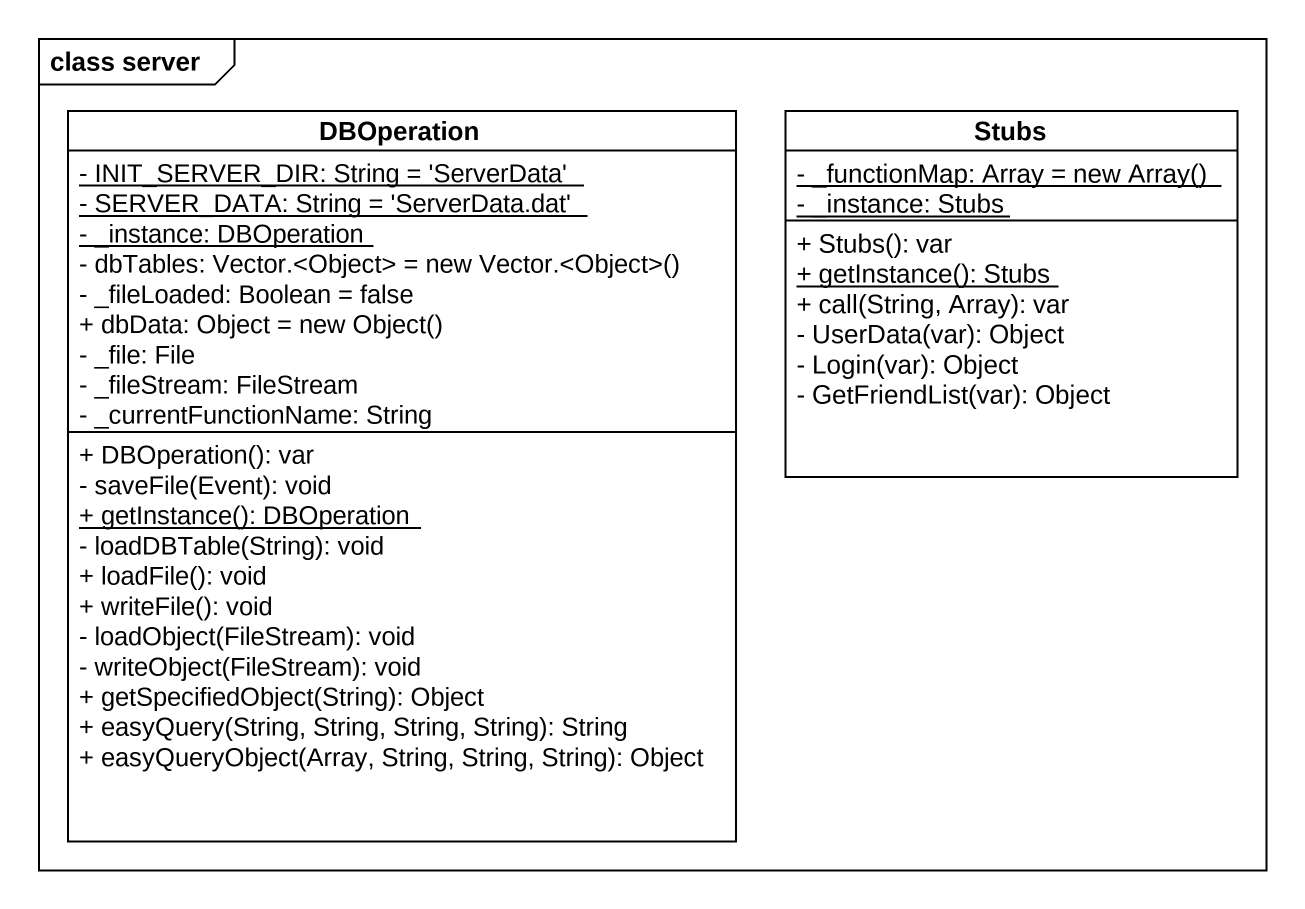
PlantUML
@startuml
mainframe class server
hide circle
hide empty members
skinparam classAttributeIconSize 0
class DBOperation {
  {static} - INIT_SERVER_DIR: String = 'ServerData'
  {static} - SERVER_DATA: String = 'ServerData.dat'
  {static} - _instance: DBOperation
  {field} - dbTables: Vector.<Object> = new Vector.<Object>()
  - _fileLoaded: Boolean = false
  {field} + dbData: Object = new Object()
  - _file: File
  - _fileStream: FileStream
  - _currentFunctionName: String
  + DBOperation(): var
  - saveFile(Event): void
  {static} + getInstance(): DBOperation
  - loadDBTable(String): void
  + loadFile(): void
  + writeFile(): void
  - loadObject(FileStream): void
  - writeObject(FileStream): void
  + getSpecifiedObject(String): Object
  + easyQuery(String, String, String, String): String
  + easyQueryObject(Array, String, String, String): Object
}
class Stubs {
  {static} {field} - _functionMap: Array = new Array()
  {static} - _instance: Stubs
  + Stubs(): var
  {static} + getInstance(): Stubs
  + call(String, Array): var
  - UserData(var): Object
  - Login(var): Object
  - GetFriendList(var): Object
}
@enduml
